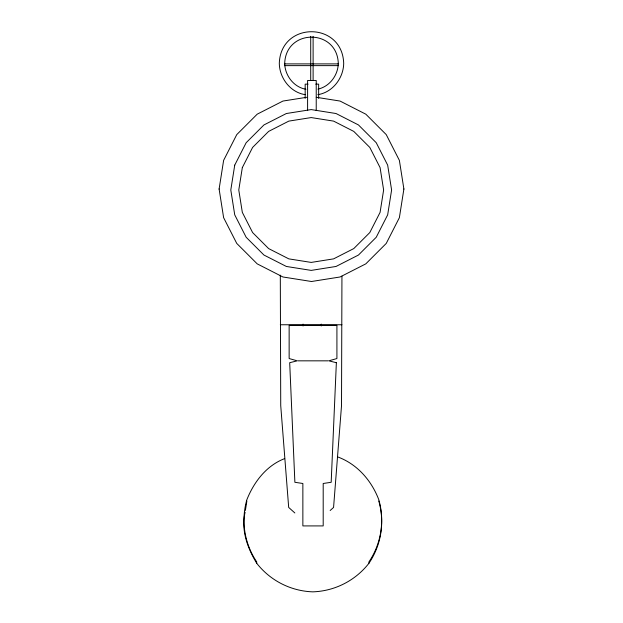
<?xml version="1.0" encoding="UTF-8"?>
<svg xmlns="http://www.w3.org/2000/svg" width="623" height="623" viewBox="0 0 623 623"><rect width="100%" height="100%" fill="white"/><g stroke="black" fill="none" stroke-linecap="round" stroke-linejoin="round"><path stroke-width="0.93" d="M219.101 189.104L223.618 160.384L236.748 134.623L257.19 114.18L282.943 101.058L306.742 97.289M245.096 512.246C240.867 530.002 247.518 548.178 256.715 563.262C270.289 580.636 290.793 591.087 312.832 591.85C334.863 591.087 355.367 580.636 368.941 563.262C381.268 544.985 384.874 522.253 378.792 501.063M245.392 510.377L246.864 501.063M219.101 188.94L223.618 217.661L236.748 243.414L257.19 263.856L282.943 276.986L311.5 281.503L340.057 276.986L365.81 263.856L386.252 243.414L399.382 217.661L403.899 188.94M330.151 510.502L333.57 507.441L341.521 405.628L341.941 276.145M284.672 458.598C266.395 465.591 253.935 481.976 246.864 499.701C240.79 520.89 244.387 543.622 256.715 561.899L256.715 563.262M317.94 89.12C329.676 86.605 338.087 75.181 338.297 63.344L338.297 63.468C337.16 28.385 285.832 28.385 284.695 63.468L284.695 63.344C284.898 75.453 293.799 87.275 305.979 89.26M317.831 94.657C332.596 92.422 343.46 78.116 343.694 63.468L343.694 63.344C342.331 21.19 280.669 21.19 279.306 63.344L279.306 63.468C279.54 78.116 290.404 92.422 305.169 94.657M338.336 63.889L284.532 63.889L284.532 65.633L338.336 65.633M308.058 84.144L305.169 84.144L305.169 98.395M315.76 84.144L318.657 84.144L318.657 98.395M280.303 324.762L341.941 324.762M298.051 360.834L328.01 360.834M316.258 97.289L340.057 101.058L365.81 114.18L386.252 134.623L399.382 160.384L403.899 189.104M337.627 456.885C357.181 464.065 371.487 480.497 378.792 499.701C384.874 520.89 381.268 543.622 368.941 561.899L368.941 563.262M294.835 512.955L288.683 507.426L280.732 405.628L280.303 275.171M321.227 324.085L321.227 325.993M316.227 110.606L316.227 80.468L307.598 80.468L307.598 110.606M313.112 36.368L313.112 80.445M310.713 36.368L310.713 80.445M303.058 324.085L303.058 325.993M336.365 362.695L331.179 482.288L323.197 483.487L323.197 525.913L302.864 525.913L302.864 483.487L294.881 482.288L289.695 362.695L297.28 360.834L289.142 358.552L289.142 325.323L336.918 325.323L336.918 358.552L328.78 360.834L336.365 362.695M234.731 165.142L230.798 189.992L234.731 214.834L246.155 237.254L263.942 255.041L286.354 266.457L311.204 270.398L336.046 266.457L358.459 255.041L376.245 237.254L387.67 214.834L391.602 189.992L387.67 165.142L376.245 142.729L358.459 124.943L336.046 113.526L311.204 109.586L286.354 113.526L263.942 124.943L246.155 142.729L234.731 165.142M242.324 167.61L238.78 189.992L242.324 212.373L252.611 232.558L268.63 248.585L288.823 258.872L311.204 262.415L333.585 258.872L353.771 248.585L369.797 232.558L380.085 212.373L383.628 189.992L380.085 167.61L369.797 147.417L353.771 131.398L333.585 121.111L311.204 117.568L288.823 121.111L268.63 131.398L252.611 147.417L242.324 167.61"/></g></svg>
